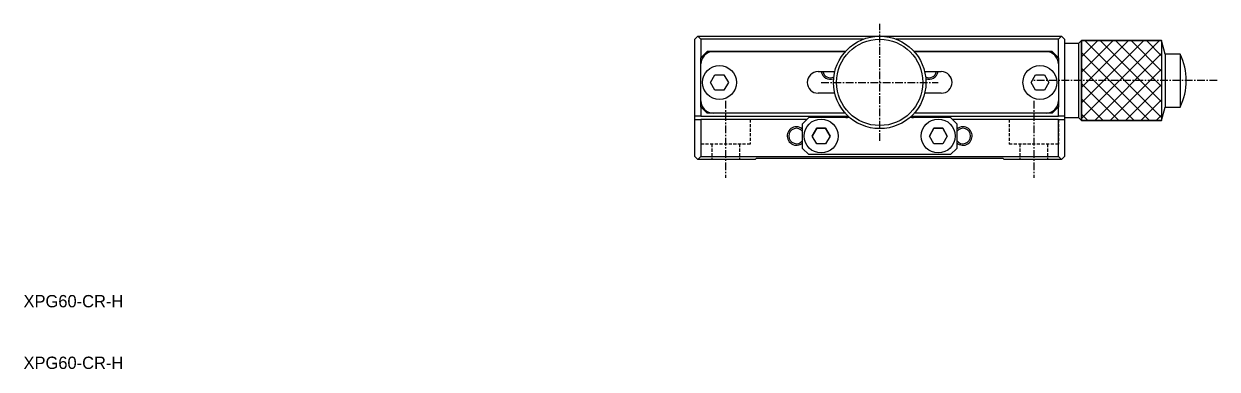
# Model space of a CAD drawing. Extents: x 10 to 365, y 10 to 250.
# Drawn here: x 10.1 to 203.7, y 10 to 66 of the extents above; entities that cross this region are included whole.
import ezdxf

# ---------------------------------------------------------------- set-up
doc = ezdxf.new("R2010")
doc.units = 0
doc.linetypes.add('CENTER', pattern=[2, 1.25, -0.25, 0.25, -0.25])
doc.linetypes.add('DASHED', pattern=[0.75, 0.5, -0.25])
doc.layers.get('0').update_dxf_attribs({"linetype": 'CONTINUOUS'})
doc.layers.add('CENTER', color=1, linetype='CENTER')
doc.styles.get("Standard").update_dxf_attribs({"font": 'FGP教科書体NT-M'})

msp = doc.modelspace()

# ---------------------------------------------------------------- linework, layer by layer
at = {"color": 7, "linetype": 'CONTINUOUS'}
for p, q in [((119.418734, 64), (118.918734, 63.5)), ((119.918734, 63.5), (119.418734, 64)), ((119.418734, 64), (148.918734, 64)), ((148.918734, 64), (178.418734, 64)), ((178.418734, 64), (177.918734, 63.5)), ((178.918734, 63.5), (178.418734, 64)), ((118.918734, 51), (118.918734, 63.5)), ((119.918734, 63.5), (119.918734, 60.5)), ((146.226152, 63.5), (119.918734, 63.5)), ((177.918734, 63.5), (151.611317, 63.5)), ((177.918734, 60.5), (177.918734, 63.5)), ((178.918734, 63.5), (178.918734, 51)), ((181.168738, 62.799996), (178.918734, 62.799996)), ((181.66874, 63.299999), (181.168738, 62.799996)), ((181.168738, 62.799996), (181.168738, 50.800004)), ((181.66874, 63.299999), (181.66874, 50.300001)), ((194.668741, 63.299999), (181.66874, 63.299999)), ((181.66874, 63.299999), (194.668741, 63.299999)), ((181.66874, 50.300001), (181.66874, 63.299999)), ((194.668741, 63.299999), (194.668741, 50.300001)), ((195.258229, 61.1), (194.668741, 63.299999)), ((194.668741, 63.299999), (194.668741, 50.300001)), ((119.918734, 60.5), (120.118734, 60.7)), ((120.118734, 60.7), (119.918734, 60.5)), ((119.918734, 59.5), (119.918734, 60.5)), ((120.918734, 61.5), (120.118734, 60.7)), ((120.118734, 60.7), (120.918734, 61.5)), ((120.118734, 60.7), (120.118734, 60.37178)), ((120.918734, 61.5), (121.918734, 61.5)), ((121.918734, 61.5), (120.918734, 61.5)), ((121.918734, 61.5), (143.328564, 61.5)), ((124.918734, 61.5), (121.918734, 61.5)), ((143.328564, 61.5), (124.918734, 61.5)), ((154.508904, 61.5), (175.918734, 61.5)), ((172.918734, 61.5), (154.508904, 61.5)), ((175.918734, 61.5), (172.918734, 61.5)), ((176.918734, 61.5), (175.918734, 61.5)), ((175.918734, 61.5), (176.918734, 61.5)), ((177.718734, 60.7), (176.918734, 61.5)), ((176.918734, 61.5), (177.718734, 60.7)), ((177.718734, 60.7), (177.918734, 60.5)), ((177.918734, 60.5), (177.718734, 60.7)), ((177.718734, 60.37178), (177.718734, 60.7)), ((177.918734, 60.5), (177.918734, 59.5)), ((195.258229, 61.1), (195.258229, 52.5)), ((197.66874, 61.1), (195.258229, 61.1)), ((197.66874, 61.1), (197.66874, 52.5)), ((119.918734, 53.5), (119.918734, 59.5)), ((138.918734, 58.25), (141.625758, 58.25)), ((156.21171, 58.25), (158.918734, 58.25)), ((177.918734, 59.5), (177.918734, 53.5)), ((121.475359, 56.5), (122.197046, 57.75)), ((122.197046, 55.25), (121.475359, 56.5)), ((122.197046, 57.75), (123.640422, 57.75)), ((123.640422, 57.75), (124.36211, 56.5)), ((124.36211, 56.5), (123.640422, 55.25)), ((173.475359, 56.5), (174.197046, 57.75)), ((174.197046, 55.25), (173.475359, 56.5)), ((174.197046, 57.75), (175.640422, 57.75)), ((175.640422, 57.75), (176.36211, 56.5)), ((176.36211, 56.5), (175.640422, 55.25)), ((123.640422, 55.25), (122.197046, 55.25)), ((141.625758, 54.75), (138.918734, 54.75)), ((141.625758, 54.75), (138.918734, 54.75)), ((158.918734, 54.75), (156.21171, 54.75)), ((158.918734, 54.75), (156.21171, 54.75)), ((175.640422, 55.25), (174.197046, 55.25)), ((119.918734, 52.5), (119.918734, 53.5)), ((120.118734, 52.3), (119.918734, 52.5)), ((119.918734, 52.5), (119.918734, 51)), ((120.118734, 52.62822), (120.118734, 52.3)), ((120.118734, 52.3), (120.918734, 51.5)), ((176.918734, 51.5), (177.718734, 52.3)), ((177.718734, 52.3), (177.718734, 52.62822)), ((177.918734, 52.5), (177.718734, 52.3)), ((177.918734, 53.5), (177.918734, 52.5)), ((177.918734, 51), (177.918734, 52.5)), ((194.668741, 50.300001), (195.258229, 52.5)), ((195.258229, 52.5), (197.66874, 52.5)), ((118.918734, 50.5), (118.918734, 51)), ((119.918734, 51), (118.918734, 51)), ((118.918734, 44.5), (118.918734, 50.5)), ((118.918734, 50.5), (119.918734, 50.5)), ((119.918734, 51), (143.819715, 51)), ((119.918734, 50.5), (119.918734, 44.5)), ((137.118734, 50.5), (119.918734, 50.5)), ((121.918734, 51.5), (120.918734, 51.5)), ((143.328564, 51.5), (121.918734, 51.5)), ((137.418734, 50.8), (136.418734, 49.8)), ((143.418734, 50.8), (137.418734, 50.8)), ((154.017754, 51), (177.918734, 51)), ((160.418734, 50.8), (154.418734, 50.8)), ((175.918734, 51.5), (154.508904, 51.5)), ((161.418734, 49.8), (160.418734, 50.8)), ((177.918734, 50.5), (160.718734, 50.5)), ((176.918734, 51.5), (175.918734, 51.5)), ((178.918734, 51), (177.918734, 51)), ((177.918734, 44.5), (177.918734, 50.5)), ((177.918734, 50.5), (178.918734, 50.5)), ((178.918734, 51), (178.918734, 50.5)), ((178.918734, 50.800004), (181.168738, 50.800004)), ((178.918734, 50.5), (178.918734, 44.5)), ((181.168738, 50.800004), (181.66874, 50.300001)), ((136.418734, 45.8), (136.418734, 49.8)), ((137.975359, 47.8), (138.697046, 49.05)), ((138.697046, 49.05), (137.975359, 47.8)), ((138.697046, 49.05), (140.140422, 49.05)), ((140.140422, 49.05), (138.697046, 49.05)), ((140.140422, 49.05), (140.86211, 47.8)), ((140.86211, 47.8), (140.140422, 49.05)), ((156.975359, 47.8), (157.697046, 49.05)), ((157.697046, 49.05), (156.975359, 47.8)), ((157.697046, 49.05), (159.140422, 49.05)), ((159.140422, 49.05), (157.697046, 49.05)), ((159.140422, 49.05), (159.86211, 47.8)), ((159.86211, 47.8), (159.140422, 49.05)), ((161.418734, 49.8), (161.418734, 45.8)), ((181.66874, 50.300001), (194.668741, 50.300001)), ((194.668741, 50.300001), (181.66874, 50.300001)), ((138.697046, 46.55), (137.975359, 47.8)), ((140.140422, 46.55), (138.697046, 46.55)), ((140.86211, 47.8), (140.140422, 46.55)), ((157.697046, 46.55), (156.975359, 47.8)), ((159.140422, 46.55), (157.697046, 46.55)), ((159.86211, 47.8), (159.140422, 46.55)), ((136.418734, 45.8), (137.418734, 44.8)), ((160.418734, 44.8), (137.418734, 44.8)), ((160.418734, 44.8), (161.418734, 45.8)), ((119.418734, 44), (118.918734, 44.5)), ((119.918734, 44.5), (119.418734, 44)), ((128.718734, 44), (119.418734, 44)), ((119.918734, 44.5), (177.918734, 44.5)), ((128.718734, 44), (128.918734, 44.2)), ((128.918734, 44.2), (168.918734, 44.2)), ((168.918734, 44.2), (169.118734, 44)), ((178.418734, 44), (169.118734, 44)), ((178.418734, 44), (177.918734, 44.5)), ((178.918734, 44.5), (178.418734, 44))]:
    msp.add_line(p, q, dxfattribs=at)
at = {"color": 3, "linetype": 'CONTINUOUS'}
for p, q in [((181.66874, 63.16874), (181.799999, 63.299999)), ((181.66874, 60.66874), (184.299999, 63.299999)), ((181.66874, 58.16874), (186.799999, 63.299999)), ((181.66874, 55.66874), (189.299999, 63.299999)), ((181.66874, 53.16874), (191.799999, 63.299999)), ((181.66874, 50.66874), (194.299999, 63.299999)), ((182.200001, 63.299999), (194.668741, 50.831259)), ((184.700001, 63.299999), (194.668741, 53.331259)), ((187.200001, 63.299999), (194.668741, 55.831259)), ((189.700001, 63.299999), (194.668741, 58.331259)), ((192.200001, 63.299999), (194.668741, 60.831259)), ((181.66874, 61.33126), (192.699999, 50.300001)), ((183.800001, 50.300001), (194.668741, 61.168741)), ((181.66874, 58.83126), (190.199999, 50.300001)), ((186.300001, 50.300001), (194.668741, 58.668741)), ((181.66874, 56.33126), (187.699999, 50.300001)), ((188.800001, 50.300001), (194.668741, 56.168741)), ((181.66874, 53.83126), (185.199999, 50.300001)), ((191.300001, 50.300001), (194.668741, 53.668741)), ((181.66874, 51.33126), (182.699999, 50.300001)), ((193.800001, 50.300001), (194.668741, 51.168741))]:
    msp.add_line(p, q, dxfattribs=at)
at = {"color": 3, "linetype": 'DASHED'}
for p, q in [((119.918734, 50.5), (119.918734, 46.5)), ((127.918734, 50.5), (127.918734, 46.5)), ((169.918734, 50.5), (169.918734, 46.5)), ((177.918734, 50.5), (177.918734, 46.5)), ((127.918734, 46.5), (119.918734, 46.5)), ((121.668734, 46.5), (121.668734, 44)), ((126.168734, 46.5), (126.168734, 44)), ((177.918734, 46.5), (169.918734, 46.5)), ((171.668734, 46.5), (171.668734, 44)), ((176.168734, 46.5), (176.168734, 44))]:
    msp.add_line(p, q, dxfattribs=at)
at = {"color": 7, "linetype": 'CONTINUOUS'}
for centre, radius in [((148.918734, 56.5), 7.5), ((148.918734, 56.5), 7), ((122.918734, 56.5), 2.75), ((174.918734, 56.5), 2.75), ((139.418734, 47.8), 2.75), ((158.418734, 47.8), 2.75)]:
    msp.add_circle(centre, radius, dxfattribs=at)
for centre, radius, start, end in [((121.918734, 59.5), 2, 90, 180), ((175.918734, 59.5), 2, 0, 90), ((188.92374, 56.799998), 9.745001, 333.816214, 26.183797), ((138.918734, 56.5), 1.75, 90, 270), ((140.918734, 58.5), 1.25, 191.536959, 296.18577), ((156.918734, 58.5), 1.25, 243.81423, 348.463041), ((158.918734, 56.5), 1.75, 270, 90), ((121.918734, 53.5), 2, 180, 270), ((175.918734, 53.5), 2, 270, 0), ((143.418734, 52.8), 2, 270, 285.665024), ((154.418734, 52.8), 2, 254.334976, 270), ((135.418734, 47.8), 1.25, 36.869898, 323.130102), ((162.418734, 47.8), 1.25, 0, 143.130102), ((162.418734, 47.8), 1.25, 216.869898, 0)]:
    msp.add_arc(centre, radius, start, end, dxfattribs=at)
at = {"color": 3, "linetype": 'CONTINUOUS'}
for centre, start, end in [((140.918734, 58.5), 189.594068, 290.429713), ((156.918734, 58.5), 249.570287, 350.405932), ((136.418734, 58.5), 310.634162, 332.046221), ((161.418734, 58.5), 207.953779, 229.365838), ((135.418734, 47.8), 90, 311.810315), ((135.418734, 47.8), 48.189685, 90), ((162.418734, 47.8), 90, 131.810315), ((162.418734, 47.8), 228.189685, 90)]:
    msp.add_arc(centre, 1.5, start, end, dxfattribs=at)
at = {"layer": 'CENTER', "color": 1, "linetype": 'CENTER'}
for p, q in [((148.918734, 47), (148.918734, 66)), ((139.418734, 56.5), (158.418734, 56.5)), ((203.668741, 56.8), (173.918734, 56.8)), ((123.918734, 53.5), (123.918734, 41)), ((173.918734, 53.5), (173.918734, 41))]:
    msp.add_line(p, q, dxfattribs=at)

# ---------------------------------------------------------------- texts
at = {"color": 7, "linetype": 'CONTINUOUS'}
for p in [(10, 20), (10, 10)]:
    msp.add_text('XPG60-CR-H', height=2, dxfattribs=at).set_placement(p)

doc.saveas('drawing.dxf')
